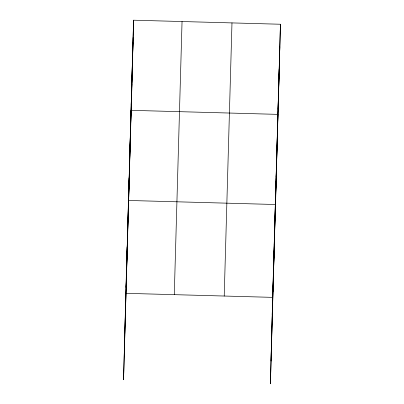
<?xml version="1.0" encoding="UTF-8"?>
<svg xmlns="http://www.w3.org/2000/svg" width="404" height="404" viewBox="0 0 404 404"><rect width="100%" height="100%" fill="white"/><g stroke="black" fill="none" stroke-linecap="round" stroke-linejoin="round"><path stroke-width="0.61" d="M125.816 293.324L272.68 297.369L270.417 383.8L280.452 24.245L133.583 20.2L123.548 379.755L131.916 83.845M126.018 287.496L126.472 270.109M126.679 264.277L127.134 246.894M126.194 286.896L128.457 200.465L275.321 204.505L273.059 290.936M128.644 195.314L129.098 177.932M129.28 172.781L129.74 155.399M129.921 150.248L130.381 132.866M128.755 196.763L131.017 110.332L277.886 114.377L275.624 200.808M131.204 105.181L131.659 87.799M131.845 82.648L132.3 65.266M132.487 60.12L132.941 42.733M131.32 106.631L133.583 20.2M272.887 291.536L273.341 274.154M273.543 268.322L274.003 250.94M274.205 245.107L274.659 227.72M275.508 199.359L275.962 181.972M276.149 176.826L276.604 159.439M278.073 109.226L278.528 91.844M278.715 86.693L279.169 69.311M279.356 64.16L279.81 46.778M124.76 333.497L133.128 37.587M174.281 294.657L182.047 21.533M224.215 296.036L231.982 22.907M272.225 314.751L280.452 24.245M271.013 361.014L279.396 64.413"/></g></svg>
